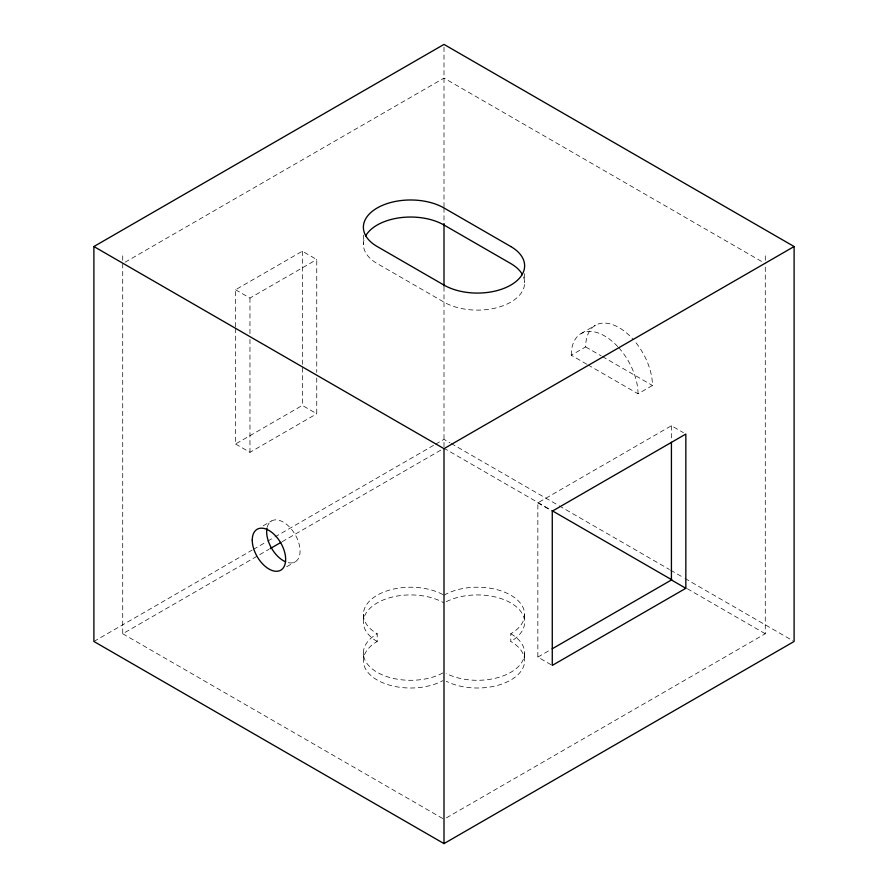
<?xml version="1.0" encoding="UTF-8"?>
<svg xmlns="http://www.w3.org/2000/svg" width="888" height="888" viewBox="0 0 888 888"><rect width="100%" height="100%" fill="white"/><g stroke="black" fill="none" stroke-linecap="round" stroke-linejoin="round"><path stroke-width="0.67" stroke-dasharray="4.44 3.33" d="M125.119 262.193L444 78.088L762.881 262.193M235.553 326.939L235.553 289.754L302.342 251.204L316.75 259.518L316.75 372.449M235.553 289.754L249.961 298.079L316.75 259.518M235.553 328.316L235.553 444L302.342 405.439L316.75 413.764L316.75 377.955M235.553 444L249.961 452.325L316.75 413.764M581.03 333.622L595.437 325.297M263.148 525.818L271.55 520.956M586.746 364.191L571.25 355.233L585.658 346.919A47.23 27.262 60 0 1 633.177 339.405M93.895 641.469L252.159 550.094M253.358 549.406L266.544 541.791M267.743 541.092L273.748 537.64M274.947 536.94L434.41 444.877M435.608 444.178L444 439.338L449.994 442.801M122.722 263.57L122.722 633.755L268.975 549.317M282.162 541.702L444 448.262L550.693 509.867M286.757 566.711L295.171 561.86M587.945 364.879L638.039 393.795L652.447 385.481A47.23 27.262 60 0 0 634.043 340.404M551.06 664.724L537.851 657.087L537.851 502.852L671.428 425.729L683.438 432.667M537.851 657.087L550.971 649.517M446.398 817.859L765.278 633.755L765.278 263.57M585.658 346.919L601.165 355.866M602.353 356.554L652.447 385.481M451.193 443.489L557.908 505.094M559.107 505.794L669.408 569.474M670.606 570.174L683.793 577.788M684.992 578.476L792.906 640.781M687.356 588.766L765.278 633.755M537.851 502.852L551.06 510.478M122.722 633.755L442.801 818.558M765.278 255.866L765.278 261.005M671.428 425.729L671.428 440.881M524.619 273.682L524.619 282.85M524.619 614.474L524.619 622.188M524.619 653.035L524.619 660.75M444 595.193A47.23 27.262 0 0 1 510.789 595.193A47.23 27.262 0 0 1 510.789 633.755L510.789 641.469A47.23 27.262 0 0 1 511.854 679.387A47.23 27.262 0 0 1 446.242 681.24M444 47.175L444 207.026M444 207.914L444 223.665M444 286.902L444 446.875M442.901 594.583A47.23 27.262 0 0 0 376.679 595.515A47.23 27.262 0 0 0 377.211 633.755L377.211 641.469A47.23 27.262 0 0 0 376.679 679.709A47.23 27.262 0 0 0 442.901 680.641M363.381 235.12L363.381 244.3M363.381 614.474L363.381 622.188M363.381 653.035L363.381 660.75M302.342 251.204L302.342 405.439M249.961 298.079L249.961 333.888M249.961 339.394L249.961 452.325M122.722 255.866L122.722 261.005M377.211 641.469A47.23 27.262 0 0 1 377.211 602.908A47.23 27.262 0 0 1 444 602.908M446.242 601.698A47.23 27.262 0 0 1 511.854 603.551A47.23 27.262 0 0 1 510.789 641.469M510.789 633.755A47.23 27.262 0 0 1 511.854 671.683A47.23 27.262 0 0 1 446.242 673.526M442.901 672.938A47.23 27.262 0 0 1 376.679 672.005A47.23 27.262 0 0 1 377.211 633.755M267.233 527.106A23.61 13.631 60 0 1 295.171 534.598A23.61 13.631 60 0 1 287.679 562.526M571.25 355.233A47.23 27.262 60 0 1 617.87 346.753M618.758 347.73A47.23 27.262 60 0 1 638.039 393.795M523.498 276.945A47.23 27.262 0 0 1 500.111 306.76A47.23 27.262 0 0 1 444 302.131L377.211 263.57A47.23 27.262 0 0 1 364.99 237.24"/><path stroke-width="1.33" d="M93.895 246.531L444 44.4L794.105 246.531L794.105 641.469L444 843.6L93.895 641.469L93.895 246.531L444 448.662L794.105 246.531M270.174 548.629L280.963 542.39M552.158 648.828L671.428 579.975L685.836 588.289L685.836 434.054L552.269 511.166L552.269 665.412L685.836 588.289M551.892 510.556L671.772 579.775M671.428 442.257L671.428 579.975M444 223.665L444 286.047M444 448.662L444 843.6M285.536 561.782A23.61 13.631 60 0 1 266.988 528.194M522.444 274.658A47.23 27.262 0 0 0 510.789 263.57L444 225.019A47.23 27.262 0 0 0 365.556 236.108M510.789 246.531L444 207.97A47.23 27.262 0 0 0 377.211 207.97A47.23 27.262 0 0 0 377.211 246.531L444 285.092A47.23 27.262 0 0 0 510.789 285.092A47.23 27.262 0 0 0 510.789 246.531M252.248 540.093A23.61 13.631 60 0 0 277.3 571.25A23.61 13.631 60 0 0 277.3 537.851A23.61 13.631 60 0 0 252.248 540.093"/></g></svg>
